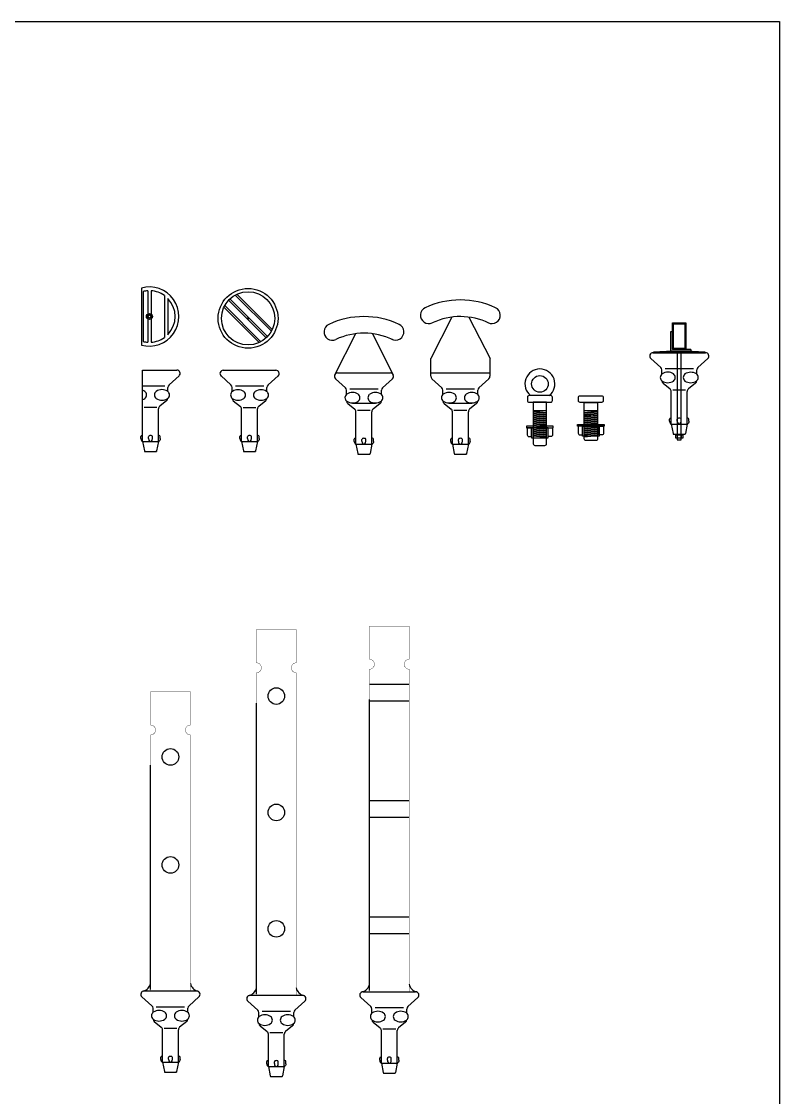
# Model space of a CAD drawing. Header units: millimetres. Extents: x -1461755 to -1310892, y 1449272 to 1531173.
# Drawn here: x -1324168 to -1321888, y 1507799 to 1511034 of the extents above; entities that cross this region are included whole.
import ezdxf

# ---------------------------------------------------------------- set-up
doc = ezdxf.new("R2010")
doc.units = ezdxf.units.MM
doc.header["$LTSCALE"] = 10
doc.layers.get('0').update_dxf_attribs({"linetype": 'CONTINUOUS'})

# ---------------------------------------------------------------- blocks, each defined once
blk = doc.blocks.new('侧面螺丝组2')
for points in [[(-40, 0), (40, 0), (40, -5), (-40, -5)], [(-25, -5), (25, -5), (25, -35), (-25, -35)]]:
    blk.add_lwpolyline(points, close=True)
for points in [[(-25, -5), (-38, -5), (-38, -26, 0.414214), (-33, -31), (-25, -31)], [(25, -5), (38, -5), (38, -26, -0.414214), (33, -31), (25, -31)]]:
    blk.add_lwpolyline(points, format="xyb", close=True)

msp = doc.modelspace()

# ---------------------------------------------------------------- linework, layer by layer
for p, q in [((-1323807.5, 1510233, 0), (-1323807.5, 1510061.6, 0)), ((-1323802.5, 1510222.4, 0), (-1323802.5, 1510072.1, 0)), ((-1323788.5, 1510224.6, 0), (-1323788.5, 1510069.9, 0)), ((-1323778.5, 1510224.6, 0), (-1323778.5, 1510069.9, 0)), ((-1323414.2, 1510108.1, 0), (-1323520.4, 1510214.4, 0)), ((-1323738.5, 1510210.4, 0), (-1323738.5, 1510084.2, 0)), ((-1323728.5, 1510201.9, 0), (-1323728.5, 1510092.7, 0)), ((-1323432, 1510083.5, 0), (-1323545.1, 1510196.6, 0)), ((-1323428.4, 1510087, 0), (-1323541.5, 1510200.1, 0)), ((-1323416.6, 1510103.4, 0), (-1323525.1, 1510212, 0)), ((-1323453.1, 1510069.2, 0), (-1323559.3, 1510175.5, 0)), ((-1323448.4, 1510071.6, 0), (-1323556.9, 1510180.2, 0)), ((-1322873.7, 1510145.5, 0), (-1322937.1, 1510021, 0)), ((-1322822.5, 1510145.5, 0), (-1322759, 1510021, 0)), ((-1323163.8, 1510095.5, 0), (-1323226.5, 1509971, 0)), ((-1323112.6, 1510095.5, 0), (-1323050.4, 1509972.3, 0)), ((-1322215.2, 1510102.7, 0), (-1322210.2, 1510102.7, 0)), ((-1322215.2, 1510042.7, 0), (-1322215.2, 1510102.7, 0)), ((-1322210.2, 1510047.7, 0), (-1322210.2, 1510102.7, 0)), ((-1322937.1, 1509967.5, 0), (-1322937.1, 1510021, 0)), ((-1322759, 1509967.5, 0), (-1322759, 1510021, 0)), ((-1322275.4, 1510021, 0), (-1322245.5, 1509994.1, 0)), ((-1322268.7, 1510038.4, 0), (-1322110.7, 1510038.4, 0)), ((-1322267.2, 1510040.4, 0), (-1322112.2, 1510040.4, 0)), ((-1322267.2, 1510038.4, 0), (-1322267.2, 1510040.4, 0)), ((-1322155.2, 1510042.7, 0), (-1322215.2, 1510042.7, 0)), ((-1322155.2, 1510047.7, 0), (-1322210.2, 1510047.7, 0)), ((-1322155.2, 1510047.7, 0), (-1322155.2, 1510042.7, 0)), ((-1322135.7, 1510042.7, 0), (-1322135.7, 1510042.7, 0)), ((-1322104, 1510021, 0), (-1322133.9, 1509994.1, 0)), ((-1322112.2, 1510038.4, 0), (-1322112.2, 1510040.4, 0)), ((-1322232.2, 1509991.1, 0), (-1322147.2, 1509991.1, 0)), ((-1323804.1, 1509985.9), (-1323701.1, 1509985.9)), ((-1323804.1, 1509771.4), (-1323804.1, 1509985.9)), ((-1323694.4, 1509968.5), (-1323724.3, 1509941.6)), ((-1323568, 1509968.4, 0), (-1323538.1, 1509941.5, 0)), ((-1323561.3, 1509985.8, 0), (-1323403.3, 1509985.8, 0)), ((-1323396.6, 1509968.4, 0), (-1323426.5, 1509941.5, 0)), ((-1323223.8, 1509960, 0), (-1323194, 1509933.1, 0)), ((-1323217.2, 1509977.5, 0), (-1323059.2, 1509977.5, 0)), ((-1323052.5, 1509960, 0), (-1323082.3, 1509933.1, 0)), ((-1322937.1, 1509977.5, 0), (-1322759, 1509977.5, 0)), ((-1322933.7, 1509960, 0), (-1322903.9, 1509933.1, 0)), ((-1322762.4, 1509960, 0), (-1322792.2, 1509933.1, 0)), ((-1322242.2, 1509974, 0), (-1322242.2, 1509986.6, 0)), ((-1322137.2, 1509974, 0), (-1322137.2, 1509986.6, 0)), ((-1323804.1, 1509938.6), (-1323737.6, 1509938.6)), ((-1323727.6, 1509921.5), (-1323727.6, 1509934.2)), ((-1323534.8, 1509921.4, 0), (-1323534.8, 1509934, 0)), ((-1323524.8, 1509938.5, 0), (-1323439.8, 1509938.5, 0)), ((-1323429.8, 1509921.4, 0), (-1323429.8, 1509934, 0)), ((-1323190.7, 1509913, 0), (-1323190.7, 1509925.7, 0)), ((-1323180.7, 1509930.1, 0), (-1323095.7, 1509930.1, 0)), ((-1323085.7, 1509913, 0), (-1323085.7, 1509925.7, 0)), ((-1322900.6, 1509913, 0), (-1322900.6, 1509925.7, 0)), ((-1322890.6, 1509930.1, 0), (-1322805.6, 1509930.1, 0)), ((-1322795.6, 1509913, 0), (-1322795.6, 1509925.7, 0)), ((-1322238.5, 1509946.8, 0), (-1322217.4, 1509929.7, 0)), ((-1322208.9, 1509926.7, 0), (-1322170.5, 1509926.7, 0)), ((-1322140.9, 1509946.8, 0), (-1322162, 1509929.7, 0)), ((-1323731.3, 1509894.3), (-1323752.4, 1509877.2)), ((-1323531.1, 1509894.2, 0), (-1323510, 1509877.1, 0)), ((-1323433.5, 1509894.2, 0), (-1323454.6, 1509877.1, 0)), ((-1322213.7, 1509823.9, 0), (-1322213.7, 1509921.9, 0)), ((-1322165.7, 1509823.9, 0), (-1322165.7, 1509921.9, 0)), ((-1323799.3, 1509874.2), (-1323760.9, 1509874.2)), ((-1323756.1, 1509771.4), (-1323756.1, 1509869.5)), ((-1323506.3, 1509771.3, 0), (-1323506.3, 1509869.3, 0)), ((-1323501.5, 1509874.1, 0), (-1323463.1, 1509874.1, 0)), ((-1323458.3, 1509771.3, 0), (-1323458.3, 1509869.3, 0)), ((-1323186.9, 1509885.8, 0), (-1323165.9, 1509868.8, 0)), ((-1323172.7, 1509887.1, 0), (-1323103.4, 1509887.1, 0)), ((-1323162.2, 1509763, 0), (-1323162.2, 1509861, 0)), ((-1323157.4, 1509865.8, 0), (-1323119, 1509865.8, 0)), ((-1323114.2, 1509763, 0), (-1323114.2, 1509861, 0)), ((-1323089.4, 1509885.8, 0), (-1323110.4, 1509868.8, 0)), ((-1322896.8, 1509885.8, 0), (-1322875.8, 1509868.8, 0)), ((-1322882.6, 1509887.1, 0), (-1322813.3, 1509887.1, 0)), ((-1322872.1, 1509763, 0), (-1322872.1, 1509861, 0)), ((-1322867.3, 1509865.8, 0), (-1322828.9, 1509865.8, 0)), ((-1322824.1, 1509763, 0), (-1322824.1, 1509861, 0)), ((-1322799.3, 1509885.8, 0), (-1322820.3, 1509868.8, 0)), ((-1322628.9, 1509889.5, 0), (-1322628.9, 1509864.5, 0)), ((-1322628.9, 1509864.5, 0), (-1322588.9, 1509864.5, 0)), ((-1322628.9, 1509862.5, 0), (-1322588.9, 1509858.5, 0)), ((-1322628.9, 1509860.5, 0), (-1322588.9, 1509856.5, 0)), ((-1322435.6, 1509864.1, 0), (-1322475.6, 1509864.1, 0)), ((-1322435.6, 1509862.1, 0), (-1322475.6, 1509858.1, 0)), ((-1322435.6, 1509860.1, 0), (-1322475.6, 1509856.1, 0)), ((-1322435.6, 1509889.1, 0), (-1322435.6, 1509864.1, 0)), ((-1322628.9, 1509856.5, 0), (-1322588.9, 1509852.5, 0)), ((-1322628.9, 1509854.5, 0), (-1322588.9, 1509850.5, 0)), ((-1322628.9, 1509850.5, 0), (-1322588.9, 1509846.5, 0)), ((-1322628.9, 1509848.5, 0), (-1322588.9, 1509844.5, 0)), ((-1322628.9, 1509844.5, 0), (-1322588.9, 1509840.5, 0)), ((-1322628.9, 1509842.5, 0), (-1322588.9, 1509838.5, 0)), ((-1322628.9, 1509838.5, 0), (-1322588.9, 1509834.5, 0)), ((-1322628.9, 1509836.5, 0), (-1322588.9, 1509832.5, 0)), ((-1322628.9, 1509832.5, 0), (-1322588.9, 1509828.5, 0)), ((-1322628.9, 1509830.5, 0), (-1322588.9, 1509826.5, 0)), ((-1322628.9, 1509826.5, 0), (-1322588.9, 1509822.5, 0)), ((-1322435.6, 1509856.1, 0), (-1322475.6, 1509852.1, 0)), ((-1322435.6, 1509854.1, 0), (-1322475.6, 1509850.1, 0)), ((-1322435.6, 1509850.1, 0), (-1322475.6, 1509846.1, 0)), ((-1322435.6, 1509848.1, 0), (-1322475.6, 1509844.1, 0)), ((-1322435.6, 1509844.1, 0), (-1322475.6, 1509840.1, 0)), ((-1322435.6, 1509842.1, 0), (-1322475.6, 1509838.1, 0)), ((-1322435.6, 1509838.1, 0), (-1322475.6, 1509834.1, 0)), ((-1322435.6, 1509836.1, 0), (-1322475.6, 1509832.1, 0)), ((-1322435.6, 1509832.1, 0), (-1322475.6, 1509828.1, 0)), ((-1322435.6, 1509830.1, 0), (-1322475.6, 1509826.1, 0)), ((-1322435.6, 1509826.1, 0), (-1322475.6, 1509822.1, 0)), ((-1322218.7, 1509832.8, 0), (-1322218.7, 1509838.9, 0)), ((-1322215.7, 1509841.9, 0), (-1322213.7, 1509841.9, 0)), ((-1322195.7, 1509832.9, 0), (-1322195.7, 1509838.2, 0)), ((-1322183.7, 1509832.9, 0), (-1322183.7, 1509838.2, 0)), ((-1322163.7, 1509841.9, 0), (-1322165.7, 1509841.9, 0)), ((-1322160.7, 1509832.8, 0), (-1322160.7, 1509838.9, 0)), ((-1322628.9, 1509824.5, 0), (-1322588.9, 1509820.5, 0)), ((-1322628.9, 1509820.5, 0), (-1322588.9, 1509816.5, 0)), ((-1322628.9, 1509818.5, 0), (-1322588.9, 1509814.5, 0)), ((-1322628.9, 1509814.5, 0), (-1322588.9, 1509810.5, 0)), ((-1322628.9, 1509812.5, 0), (-1322588.9, 1509808.5, 0)), ((-1322628.9, 1509808.5, 0), (-1322588.9, 1509804.5, 0)), ((-1322628.9, 1509806.5, 0), (-1322588.9, 1509802.5, 0)), ((-1322628.9, 1509802.5, 0), (-1322588.9, 1509798.5, 0)), ((-1322628.9, 1509800.5, 0), (-1322588.9, 1509796.5, 0)), ((-1322628.9, 1509796.5, 0), (-1322588.9, 1509792.5, 0)), ((-1322628.9, 1509794.5, 0), (-1322588.9, 1509790.5, 0)), ((-1322435.6, 1509824.1, 0), (-1322475.6, 1509820.1, 0)), ((-1322435.6, 1509820.1, 0), (-1322475.6, 1509816.1, 0)), ((-1322435.6, 1509818.1, 0), (-1322475.6, 1509814.1, 0)), ((-1322435.6, 1509814.1, 0), (-1322475.6, 1509810.1, 0)), ((-1322435.6, 1509812.1, 0), (-1322475.6, 1509808.1, 0)), ((-1322435.6, 1509808.1, 0), (-1322475.6, 1509804.1, 0)), ((-1322435.6, 1509806.1, 0), (-1322475.6, 1509802.1, 0)), ((-1322435.6, 1509802.1, 0), (-1322475.6, 1509798.1, 0)), ((-1322435.6, 1509800.1, 0), (-1322475.6, 1509796.1, 0)), ((-1322435.6, 1509796.1, 0), (-1322475.6, 1509792.1, 0)), ((-1322435.6, 1509794.1, 0), (-1322475.6, 1509790.1, 0)), ((-1322213.7, 1509823.9, 0), (-1322208.1, 1509795.9, 0)), ((-1322213.7, 1509823.9, 0), (-1322165.7, 1509823.9, 0)), ((-1322205.7, 1509793.9, 0), (-1322173.8, 1509793.9, 0)), ((-1322165.7, 1509823.9, 0), (-1322171.3, 1509795.9, 0)), ((-1323809.1, 1509780.3), (-1323809.1, 1509786.4)), ((-1323806.1, 1509789.4), (-1323804.1, 1509789.4)), ((-1323804.1, 1509771.4), (-1323798.5, 1509743.5)), ((-1323804.1, 1509771.4), (-1323756.1, 1509771.4)), ((-1323786.1, 1509780.4), (-1323786.1, 1509785.8)), ((-1323774.1, 1509780.4), (-1323774.1, 1509785.8)), ((-1323756.1, 1509771.4), (-1323761.7, 1509743.5)), ((-1323754.1, 1509789.4), (-1323756.1, 1509789.4)), ((-1323751.1, 1509780.3), (-1323751.1, 1509786.4)), ((-1323511.3, 1509780.2, 0), (-1323511.3, 1509786.3, 0)), ((-1323508.3, 1509789.3, 0), (-1323506.3, 1509789.3, 0)), ((-1323506.3, 1509771.3, 0), (-1323500.7, 1509743.3, 0)), ((-1323506.3, 1509771.3, 0), (-1323458.3, 1509771.3, 0)), ((-1323488.3, 1509780.3, 0), (-1323488.3, 1509785.6, 0)), ((-1323476.3, 1509780.3, 0), (-1323476.3, 1509785.6, 0)), ((-1323458.3, 1509771.3, 0), (-1323463.9, 1509743.3, 0)), ((-1323456.3, 1509789.3, 0), (-1323458.3, 1509789.3, 0)), ((-1323453.3, 1509780.2, 0), (-1323453.3, 1509786.3, 0)), ((-1323167.2, 1509771.8, 0), (-1323167.2, 1509778, 0)), ((-1323164.2, 1509781, 0), (-1323162.2, 1509781, 0)), ((-1323162.2, 1509763, 0), (-1323156.6, 1509735, 0)), ((-1323162.2, 1509763, 0), (-1323114.2, 1509763, 0)), ((-1323144.2, 1509772, 0), (-1323144.2, 1509777.3, 0)), ((-1323132.2, 1509772, 0), (-1323132.2, 1509777.3, 0)), ((-1323114.2, 1509763, 0), (-1323119.8, 1509735, 0)), ((-1323112.2, 1509781, 0), (-1323114.2, 1509781, 0)), ((-1323109.2, 1509771.8, 0), (-1323109.2, 1509778, 0)), ((-1322877.1, 1509771.8, 0), (-1322877.1, 1509778, 0)), ((-1322874.1, 1509781, 0), (-1322872.1, 1509781, 0)), ((-1322872.1, 1509763, 0), (-1322866.5, 1509735, 0)), ((-1322872.1, 1509763, 0), (-1322824.1, 1509763, 0)), ((-1322854.1, 1509772, 0), (-1322854.1, 1509777.3, 0)), ((-1322842.1, 1509772, 0), (-1322842.1, 1509777.3, 0)), ((-1322824.1, 1509763, 0), (-1322829.7, 1509735, 0)), ((-1322822.1, 1509781, 0), (-1322824.1, 1509781, 0)), ((-1322819.1, 1509771.8, 0), (-1322819.1, 1509778, 0)), ((-1322628.9, 1509790.5, 0), (-1322588.9, 1509786.5, 0)), ((-1322628.9, 1509788.5, 0), (-1322588.9, 1509784.5, 0)), ((-1322435.6, 1509790.1, 0), (-1322475.6, 1509786.1, 0)), ((-1322435.6, 1509788.1, 0), (-1322475.6, 1509784.1, 0)), ((-1323796.1, 1509741.4), (-1323764.2, 1509741.4)), ((-1323498.3, 1509741.3, 0), (-1323466.4, 1509741.3, 0)), ((-1323156.6, 1509735, 0), (-1323156.2, 1509733, 0)), ((-1323156.2, 1509733, 0), (-1323154.1, 1509733, 0)), ((-1323154.1, 1509733, 0), (-1323122.2, 1509733, 0)), ((-1323122.2, 1509733, 0), (-1323120.2, 1509733, 0)), ((-1323119.8, 1509735, 0), (-1323120.2, 1509733, 0)), ((-1322866.5, 1509735, 0), (-1322866.1, 1509733, 0)), ((-1322866.1, 1509733, 0), (-1322864, 1509733, 0)), ((-1322864, 1509733, 0), (-1322832.1, 1509733, 0)), ((-1322832.1, 1509733, 0), (-1322830.1, 1509733, 0)), ((-1322829.7, 1509735, 0), (-1322830.1, 1509733, 0)), ((-1323121.8, 1509041.4, 0), (-1323001.8, 1509041.4, 0)), ((-1323461.7, 1508109.8, 0), (-1323461.7, 1508984.8, 0)), ((-1323121.8, 1508120.4, 0), (-1323121.8, 1508995.4, 0)), ((-1323121.8, 1508991.4, 0), (-1323001.8, 1508991.4, 0)), ((-1323780.2, 1508122.8), (-1323780.2, 1508797.8)), ((-1323121.8, 1508691.4, 0), (-1323001.8, 1508691.4, 0)), ((-1323121.8, 1508641.4, 0), (-1323001.8, 1508641.4, 0)), ((-1323121.8, 1508341.4, 0), (-1323001.8, 1508341.4, 0)), ((-1323121.8, 1508291.4, 0), (-1323001.8, 1508291.4, 0)), ((-1323799.2, 1508118.8), (-1323641.2, 1508118.8)), ((-1323140.8, 1508116.4, 0), (-1322982.8, 1508116.4, 0)), ((-1323805.9, 1508101.4), (-1323776, 1508074.5)), ((-1323634.5, 1508101.4), (-1323664.4, 1508074.5)), ((-1323487.4, 1508088.3, 0), (-1323457.5, 1508061.4, 0)), ((-1323480.7, 1508105.8, 0), (-1323322.7, 1508105.8, 0)), ((-1323316, 1508088.3, 0), (-1323345.9, 1508061.4, 0)), ((-1323147.5, 1508098.9, 0), (-1323117.7, 1508072, 0)), ((-1322976.2, 1508098.9, 0), (-1323006, 1508072, 0)), ((-1323772.7, 1508054.4), (-1323772.7, 1508067.1)), ((-1323762.7, 1508071.5), (-1323677.7, 1508071.5)), ((-1323667.7, 1508054.4), (-1323667.7, 1508067.1)), ((-1323454.2, 1508041.3, 0), (-1323454.2, 1508054, 0)), ((-1323444.2, 1508058.4, 0), (-1323359.2, 1508058.4, 0)), ((-1323349.2, 1508041.3, 0), (-1323349.2, 1508054, 0)), ((-1323114.3, 1508051.9, 0), (-1323114.3, 1508064.6, 0)), ((-1323104.4, 1508069, 0), (-1323019.4, 1508069, 0)), ((-1323009.3, 1508051.9, 0), (-1323009.3, 1508064.6, 0)), ((-1323769, 1508027.2), (-1323747.9, 1508010.1)), ((-1323671.4, 1508027.2), (-1323692.5, 1508010.1)), ((-1323450.5, 1508014.1, 0), (-1323429.4, 1507997, 0)), ((-1323352.9, 1508014.1, 0), (-1323374, 1507997, 0)), ((-1323110.6, 1508024.7, 0), (-1323089.6, 1508007.7, 0)), ((-1323013.1, 1508024.7, 0), (-1323034.1, 1508007.7, 0)), ((-1323744.2, 1507904.3), (-1323744.2, 1508002.3)), ((-1323739.4, 1508007.1), (-1323701, 1508007.1)), ((-1323696.2, 1507904.3), (-1323696.2, 1508002.3)), ((-1323425.7, 1507891.3, 0), (-1323425.7, 1507989.3, 0)), ((-1323420.9, 1507994, 0), (-1323382.5, 1507994, 0)), ((-1323377.7, 1507891.3, 0), (-1323377.7, 1507989.3, 0)), ((-1323085.8, 1507901.9, 0), (-1323085.8, 1507999.9, 0)), ((-1323081, 1508004.7, 0), (-1323042.6, 1508004.7, 0)), ((-1323037.8, 1507901.9, 0), (-1323037.8, 1507999.9, 0)), ((-1323749.2, 1507913.2), (-1323749.2, 1507919.3)), ((-1323746.2, 1507922.3), (-1323744.2, 1507922.3)), ((-1323726.2, 1507913.3), (-1323726.2, 1507918.6)), ((-1323714.2, 1507913.3), (-1323714.2, 1507918.6)), ((-1323694.2, 1507922.3), (-1323696.2, 1507922.3)), ((-1323691.2, 1507913.2), (-1323691.2, 1507919.3)), ((-1323090.8, 1507910.7, 0), (-1323090.8, 1507916.9, 0)), ((-1323087.8, 1507919.9, 0), (-1323085.8, 1507919.9, 0)), ((-1323035.8, 1507919.9, 0), (-1323037.8, 1507919.9, 0)), ((-1323032.8, 1507910.7, 0), (-1323032.8, 1507916.9, 0)), ((-1323744.2, 1507904.3), (-1323738.6, 1507876.3)), ((-1323744.2, 1507904.3), (-1323696.2, 1507904.3)), ((-1323696.2, 1507904.3), (-1323701.8, 1507876.3)), ((-1323430.7, 1507900.1, 0), (-1323430.7, 1507906.3, 0)), ((-1323427.7, 1507909.3, 0), (-1323425.7, 1507909.3, 0)), ((-1323425.7, 1507891.3, 0), (-1323377.7, 1507891.3, 0)), ((-1323425.7, 1507891.3, 0), (-1323420.1, 1507863.3, 0)), ((-1323407.7, 1507900.3, 0), (-1323407.7, 1507905.6, 0)), ((-1323395.7, 1507900.3, 0), (-1323395.7, 1507905.6, 0)), ((-1323377.7, 1507891.3, 0), (-1323383.3, 1507863.3, 0)), ((-1323375.7, 1507909.3, 0), (-1323377.7, 1507909.3, 0)), ((-1323372.7, 1507900.1, 0), (-1323372.7, 1507906.3, 0)), ((-1323085.8, 1507901.9, 0), (-1323037.8, 1507901.9, 0)), ((-1323085.8, 1507901.9, 0), (-1323080.2, 1507873.9, 0)), ((-1323067.8, 1507910.9, 0), (-1323067.8, 1507916.2, 0)), ((-1323055.8, 1507910.9, 0), (-1323055.8, 1507916.2, 0)), ((-1323037.8, 1507901.9, 0), (-1323043.4, 1507873.9, 0)), ((-1323736.1, 1507874.3), (-1323704.2, 1507874.3)), ((-1323417.7, 1507861.3, 0), (-1323385.8, 1507861.3, 0)), ((-1323077.8, 1507871.9, 0), (-1323045.9, 1507871.9, 0))]:
    msp.add_line(p, q)
at = {"ltscale": 0.1}
for p, q in [((-1322208.1, 1509795.9, 0), (-1322207.7, 1509793.9, 0)), ((-1322207.7, 1509793.9, 0), (-1322205.7, 1509793.9, 0)), ((-1322173.8, 1509793.9, 0), (-1322171.7, 1509793.9, 0)), ((-1322171.3, 1509795.9, 0), (-1322171.7, 1509793.9, 0)), ((-1323798.5, 1509743.5), (-1323798.1, 1509741.4)), ((-1323798.1, 1509741.4), (-1323796.1, 1509741.4)), ((-1323764.2, 1509741.4), (-1323762.1, 1509741.4)), ((-1323761.7, 1509743.5), (-1323762.1, 1509741.4)), ((-1323500.7, 1509743.3, 0), (-1323500.3, 1509741.3, 0)), ((-1323500.3, 1509741.3, 0), (-1323498.3, 1509741.3, 0)), ((-1323466.4, 1509741.3, 0), (-1323464.3, 1509741.3, 0)), ((-1323463.9, 1509743.3, 0), (-1323464.3, 1509741.3, 0)), ((-1323738.6, 1507876.3), (-1323738.2, 1507874.3)), ((-1323738.2, 1507874.3), (-1323736.1, 1507874.3)), ((-1323704.2, 1507874.3), (-1323702.2, 1507874.3)), ((-1323701.8, 1507876.3), (-1323702.2, 1507874.3)), ((-1323420.1, 1507863.3, 0), (-1323419.7, 1507861.3, 0)), ((-1323419.7, 1507861.3, 0), (-1323417.7, 1507861.3, 0)), ((-1323385.8, 1507861.3, 0), (-1323383.7, 1507861.3, 0)), ((-1323383.3, 1507863.3, 0), (-1323383.7, 1507861.3, 0)), ((-1323080.2, 1507873.9, 0), (-1323079.8, 1507871.9, 0)), ((-1323079.8, 1507871.9, 0), (-1323077.8, 1507871.9, 0)), ((-1323045.9, 1507871.9, 0), (-1323043.8, 1507871.9, 0)), ((-1323043.4, 1507873.9, 0), (-1323043.8, 1507871.9, 0))]:
    msp.add_line(p, q, dxfattribs=at)
msp.add_lwpolyline([(-1326448.2, 1511034.5), (-1321888.2, 1511034.5), (-1321888.2, 1504764.3), (-1326448.2, 1504764.3)], close=True)
at = {"elevation": 0}
for points in [[(-1323779.7, 1510140.8), (-1323776, 1510147.3), (-1323779.7, 1510153.8), (-1323787.2, 1510153.8), (-1323791, 1510147.3), (-1323787.2, 1510140.8)], [(-1322209.7, 1510128.2), (-1322169.7, 1510128.2), (-1322169.7, 1510048.2), (-1322209.7, 1510048.2)], [(-1322206.7, 1510125.2), (-1322172.7, 1510125.2), (-1322172.7, 1510051.2), (-1322206.7, 1510051.2)], [(-1322568.9, 1509817.5), (-1322648.9, 1509817.5), (-1322648.9, 1509812.5), (-1322568.9, 1509812.5)], [(-1322583.9, 1509812.5), (-1322633.9, 1509812.5), (-1322633.9, 1509782.5), (-1322583.9, 1509782.5)], [(-1322198.7, 1509793.9), (-1322180.7, 1509793.9), (-1322180.7, 1509791.9), (-1322198.7, 1509791.9)], [(-1322200.2, 1509791.9), (-1322179.2, 1509791.9), (-1322179.2, 1509781.9), (-1322200.2, 1509781.9)], [(-1322195.2, 1509791.9), (-1322184.2, 1509791.9), (-1322184.2, 1509781.9), (-1322195.2, 1509781.9)]]:
    msp.add_lwpolyline(points, close=True, dxfattribs=at)
msp.add_lwpolyline([(-1322195.7, 1510042.7), (-1322195.7, 1509776.9), (-1322183.7, 1509776.9), (-1322183.7, 1510042.7)], dxfattribs=at)
for points in [[(-1322576.4, 1509909.5), (-1322641.4, 1509909.5, 0.414214), (-1322646.4, 1509904.5), (-1322646.4, 1509894.5, 0.414214), (-1322641.4, 1509889.5), (-1322576.4, 1509889.5, 0.414214), (-1322571.4, 1509894.5), (-1322571.4, 1509904.5, 0.414214)], [(-1322488.1, 1509909.1), (-1322423.1, 1509909.1, -0.414214), (-1322418.1, 1509904.1), (-1322418.1, 1509894.1, -0.414214), (-1322423.1, 1509889.1), (-1322488.1, 1509889.1, -0.414214), (-1322493.1, 1509894.1), (-1322493.1, 1509904.1, -0.414214)], [(-1322588.9, 1509889.5), (-1322628.9, 1509889.5), (-1322628.9, 1509764.5, 0.414214), (-1322623.9, 1509759.5), (-1322593.9, 1509759.5, 0.414214), (-1322588.9, 1509764.5)], [(-1322475.6, 1509889.1), (-1322435.6, 1509889.1), (-1322435.6, 1509779.1, -0.414214), (-1322440.6, 1509774.1), (-1322470.6, 1509774.1, -0.414214), (-1322475.6, 1509779.1)], [(-1322633.9, 1509812.5), (-1322646.9, 1509812.5), (-1322646.9, 1509791.5, 0.414214), (-1322641.9, 1509786.5), (-1322633.9, 1509786.5)], [(-1322583.9, 1509812.5), (-1322570.9, 1509812.5), (-1322570.9, 1509791.5, -0.414214), (-1322575.9, 1509786.5), (-1322583.9, 1509786.5)]]:
    msp.add_lwpolyline(points, format="xyb", close=True, dxfattribs=at)
at = {"const_width": 1, "elevation": 0}
for points in [[(-1323121.8, 1509216.4), (-1323001.8, 1509216.4), (-1323001.8, 1509116.4, 1), (-1323001.8, 1509116.4, 1), (-1323001.8, 1509086.4), (-1323001.8, 1508116.4), (-1323121.8, 1508116.4), (-1323121.8, 1509086.4, 1), (-1323121.8, 1509116.4), (-1323121.8, 1509216.4)], [(-1323461.7, 1509205.8), (-1323341.7, 1509205.8), (-1323341.7, 1509105.8, 1), (-1323341.7, 1509105.8, 1), (-1323341.7, 1509075.8), (-1323341.7, 1508105.8), (-1323461.7, 1508105.8), (-1323461.7, 1509075.8, 1), (-1323461.7, 1509105.8), (-1323461.7, 1509205.8)]]:
    msp.add_lwpolyline(points, format="xyb", dxfattribs=at)
at = {"const_width": 1}
msp.add_lwpolyline([(-1323780.2, 1509018.8), (-1323660.2, 1509018.8), (-1323660.2, 1508918.8, 1), (-1323660.2, 1508918.8, 1), (-1323660.2, 1508888.8), (-1323660.2, 1508118.8), (-1323780.2, 1508118.8), (-1323780.2, 1508888.8, 1), (-1323780.2, 1508918.8), (-1323780.2, 1509018.8)], format="xyb", dxfattribs=at)
for centre, radius in [((-1323486.7, 1510141.8, 0), 90), ((-1323486.7, 1510141.8, 0), 80), ((-1323783.5, 1510147.3, 0), 9), ((-1323783.5, 1510147.3, 0), 4), ((-1323486.7, 1510141.8, 0), 2), ((-1322608.9, 1509944.5, 0), 25), ((-1323401.7, 1509005.8, 0), 25), ((-1323720.2, 1508822.8), 25), ((-1323401.7, 1508655.8, 0), 25), ((-1323720.2, 1508497.8), 25), ((-1323401.7, 1508305.8, 0), 25)]:
    msp.add_circle(centre, radius)
for centre, radius, start, end in [((-1323783.5, 1510147.3, 0), 89, 254.3558, 105.6442), ((-1323783.5, 1510147.3, 0), 77.5, 93.6991, 104.1919), ((-1323783.5, 1510147.3, 0), 77.5, 54.5041, 86.3009), ((-1323783.5, 1510147.3, 0), 77.5, 315.2087, 44.7913), ((-1322848.1, 1509947.5, 0), 249.7, 64.9863, 115.0172), ((-1322943.1, 1510151.1, 0), 25, 115, 295), ((-1322753, 1510151.1, 0), 25, 241.1905, 65.0346), ((-1323233.2, 1510101.1, 0), 25, 115, 295), ((-1323138.2, 1509897.5, 0), 249.7, 64.9863, 115.0172), ((-1323043.1, 1510101.1, 0), 25, 241.1905, 65.0346), ((-1322848, 1509947.1, 0), 200, 64.5544, 115), ((-1323138.1, 1509897.1, 0), 200, 64.5544, 115), ((-1323783.5, 1510147.3, 0), 77.5, 255.8081, 266.3009), ((-1323783.5, 1510147.3, 0), 77.5, 273.6991, 305.4959), ((-1322268.7, 1510028.4, 0), 10, 90, 228.0009), ((-1322189.7, 1508539.9, 0), 1502.6, 87.0435, 92.9565), ((-1322110.7, 1510028.4, 0), 10, 311.9991, 90), ((-1322608.9, 1509944.5, 0), 45, 308.9424, 231.0576), ((-1322252.2, 1509986.6, 0), 10, 0, 48.0009), ((-1322127.2, 1509986.6, 0), 10, 131.9991, 180), ((-1323701.1, 1509975.9), 10, 311.9991, 90), ((-1323561.3, 1509975.8, 0), 10, 90, 228.0009), ((-1323403.3, 1509975.8, 0), 10, 311.9991, 90), ((-1323217.2, 1509967.5, 0), 10, 90, 228.0009), ((-1323059.2, 1509967.5, 0), 10, 311.9991, 90), ((-1322927.1, 1509967.5, 0), 10, 180, 228.0009), ((-1322769.7, 1509967.8, 0), 10.7, 313.295, 358.1004), ((-1322233.2, 1509963.9, 0), 13.5, 126.5657, 231), ((-1322224.2, 1509948.4, 0), 31.4, 56.4166, 122.8531), ((-1322215.2, 1509963.9, 0), 13.5, 308.3696, 51.9011), ((-1322164.2, 1509963.9, 0), 13.5, 128.0989, 231.6304), ((-1322155.2, 1509948.4, 0), 31.3, 57.1287, 123.6019), ((-1322146.2, 1509963.9, 0), 13.5, 309, 53.4343), ((-1323814.7, 1509895.9), 31.4, 56.4166, 70.4003), ((-1323745.6, 1509896), 31.3, 57.1287, 123.6019), ((-1323717.6, 1509934.2), 10, 131.9991, 180), ((-1323544.8, 1509934, 0), 10, 0, 48.0009), ((-1323516.9, 1509895.8, 0), 31.4, 56.4166, 122.8531), ((-1323447.8, 1509895.8, 0), 31.3, 57.1287, 123.6019), ((-1323419.8, 1509934, 0), 10, 131.9991, 180), ((-1323200.7, 1509925.7, 0), 10, 0, 48.0009), ((-1323075.7, 1509925.7, 0), 10, 131.9991, 180), ((-1322910.6, 1509925.7, 0), 10, 0, 48.0009), ((-1322785.6, 1509925.7, 0), 10, 131.9991, 180), ((-1322232.2, 1509954.6, 0), 10, 184.1479, 231), ((-1322224.2, 1509979.5, 0), 31.4, 236.1381, 303.5569), ((-1322223.7, 1509921.9, 0), 10, 0, 51), ((-1322155.2, 1509979.5, 0), 31.4, 236.4385, 303.8665), ((-1322155.7, 1509921.9, 0), 10, 129, 180), ((-1322147.2, 1509954.6, 0), 10, 309, 355.8521), ((-1323814.6, 1509927), 31.4, 289.4998, 303.5569), ((-1323805.6, 1509911.4), 13.5, 308.3696, 51.9011), ((-1323754.6, 1509911.4), 13.5, 128.0989, 231.6304), ((-1323745.7, 1509927), 31.4, 236.4385, 303.8665), ((-1323737.6, 1509902.1), 10, 309, 355.8521), ((-1323736.6, 1509911.4), 13.5, 309, 53.4343), ((-1323525.8, 1509911.3, 0), 13.5, 126.5657, 231), ((-1323524.8, 1509901.9, 0), 10, 184.1479, 231), ((-1323516.8, 1509926.9, 0), 31.4, 236.1381, 303.5569), ((-1323507.8, 1509911.3, 0), 13.5, 308.3696, 51.9011), ((-1323456.8, 1509911.3, 0), 13.5, 128.0989, 231.6304), ((-1323447.8, 1509926.9, 0), 31.4, 236.4385, 303.8665), ((-1323439.8, 1509901.9, 0), 10, 309, 355.8521), ((-1323438.8, 1509911.3, 0), 13.5, 309, 53.4343), ((-1323181.7, 1509903, 0), 13.5, 126.5657, 231), ((-1323180.7, 1509893.6, 0), 10, 184.1479, 231), ((-1323172.6, 1509918.6, 0), 31.4, 236.1381, 303.5569), ((-1323172.7, 1509887.5, 0), 31.4, 56.4166, 122.8531), ((-1323163.7, 1509903, 0), 13.5, 308.3696, 51.9011), ((-1323112.7, 1509903, 0), 13.5, 128.0989, 231.6304), ((-1323103.6, 1509887.5, 0), 31.3, 57.1287, 123.6019), ((-1323103.7, 1509918.6, 0), 31.4, 236.4385, 303.8665), ((-1323095.7, 1509893.6, 0), 10, 309, 355.8521), ((-1323094.7, 1509903, 0), 13.5, 309, 53.4343), ((-1322891.6, 1509903, 0), 13.5, 126.5657, 231), ((-1322890.6, 1509893.6, 0), 10, 184.1479, 231), ((-1322882.5, 1509918.6, 0), 31.4, 236.1381, 303.5569), ((-1322882.6, 1509887.5, 0), 31.4, 56.4166, 122.8531), ((-1322873.6, 1509903, 0), 13.5, 308.3696, 51.9011), ((-1322822.6, 1509903, 0), 13.5, 128.0989, 231.6304), ((-1322813.5, 1509887.5, 0), 31.3, 57.1287, 123.6019), ((-1322813.6, 1509918.6, 0), 31.4, 236.4385, 303.8665), ((-1322805.6, 1509893.6, 0), 10, 309, 355.8521), ((-1322804.6, 1509903, 0), 13.5, 309, 53.4343), ((-1323746.1, 1509869.5), 10, 129, 180), ((-1323516.3, 1509869.3, 0), 10, 0, 51), ((-1323448.3, 1509869.3, 0), 10, 129, 180), ((-1323172.2, 1509861, 0), 10, 0, 51), ((-1323104.2, 1509861, 0), 10, 129, 180), ((-1322882.1, 1509861, 0), 10, 0, 51), ((-1322814.1, 1509861, 0), 10, 129, 180), ((-1322215.7, 1509838.9, 0), 3, 90, 180), ((-1322192.7, 1509838.2, 0), 3, 115.3769, 180), ((-1322189.7, 1509831.9, 0), 10, 64.6231, 115.3769), ((-1322186.7, 1509838.2, 0), 3, 0, 64.6231), ((-1322163.7, 1509838.9, 0), 3, 0, 90), ((-1322205.7, 1509796.4, 0), 2.5, 191.3099, 270), ((-1322173.8, 1509796.4, 0), 2.5, 270, 348.6901), ((-1323806.1, 1509786.4), 3, 90, 180), ((-1323783.1, 1509785.8), 3, 115.3769, 180), ((-1323780.1, 1509779.4), 10, 64.6231, 115.3769), ((-1323777.1, 1509785.8), 3, 0, 64.6231), ((-1323754.1, 1509786.4), 3, 0, 90), ((-1323508.3, 1509786.3, 0), 3, 90, 180), ((-1323485.3, 1509785.6, 0), 3, 115.3769, 180), ((-1323482.3, 1509779.3, 0), 10, 64.6231, 115.3769), ((-1323479.3, 1509785.6, 0), 3, 0, 64.6231), ((-1323456.3, 1509786.3, 0), 3, 0, 90), ((-1323164.2, 1509778, 0), 3, 90, 180), ((-1323141.2, 1509777.3, 0), 3, 115.3769, 180), ((-1323138.2, 1509771, 0), 10, 64.6231, 115.3769), ((-1323135.2, 1509777.3, 0), 3, 0, 64.6231), ((-1323112.2, 1509778, 0), 3, 0, 90), ((-1322874.1, 1509778, 0), 3, 90, 180), ((-1322851.1, 1509777.3, 0), 3, 115.3769, 180), ((-1322848.1, 1509771, 0), 10, 64.6231, 115.3769), ((-1322845.1, 1509777.3, 0), 3, 0, 64.6231), ((-1322822.1, 1509778, 0), 3, 0, 90), ((-1323796.1, 1509743.9), 2.5, 191.3099, 270), ((-1323764.2, 1509743.9), 2.5, 270, 348.6901), ((-1323498.3, 1509743.8, 0), 2.5, 191.3099, 270), ((-1323466.4, 1509743.8, 0), 2.5, 270, 348.6901), ((-1323154.1, 1509735.5, 0), 2.5, 191.3099, 270), ((-1323122.2, 1509735.5, 0), 2.5, 270, 348.6901), ((-1322864, 1509735.5, 0), 2.5, 191.3099, 270), ((-1322832.1, 1509735.5, 0), 2.5, 270, 348.6901), ((-1323799.2, 1508108.8), 10, 90, 228.0009), ((-1323809, 1508146.9), 29.3, 283.8703, 349.7537), ((-1323631.3, 1508146.9), 29.3, 190.2463, 256.1297), ((-1323641.2, 1508108.8), 10, 311.9991, 90), ((-1323490.6, 1508133.8, 0), 29.3, 283.8703, 349.7537), ((-1323312.9, 1508133.8, 0), 29.3, 190.2463, 256.1297), ((-1323140.8, 1508106.4, 0), 10, 90, 228.0009), ((-1323150.7, 1508144.4, 0), 29.3, 283.8703, 349.7537), ((-1322973, 1508144.4, 0), 29.3, 190.2463, 256.1297), ((-1322982.8, 1508106.4, 0), 10, 311.9991, 90), ((-1323480.7, 1508095.8, 0), 10, 90, 228.0009), ((-1323322.7, 1508095.8, 0), 10, 311.9991, 90), ((-1323763.7, 1508044.3), 13.5, 126.5657, 231), ((-1323782.7, 1508067.1), 10, 0, 48.0009), ((-1323754.7, 1508028.8), 31.4, 56.4166, 122.8531), ((-1323745.7, 1508044.3), 13.5, 308.3696, 51.9011), ((-1323694.7, 1508044.3), 13.5, 128.0989, 231.6304), ((-1323685.7, 1508028.8), 31.3, 57.1287, 123.6019), ((-1323676.7, 1508044.3), 13.5, 309, 53.4343), ((-1323657.7, 1508067.1), 10, 131.9991, 180), ((-1323464.2, 1508054, 0), 10, 0, 48.0009), ((-1323436.3, 1508015.7, 0), 31.4, 56.4166, 122.8531), ((-1323367.2, 1508015.8, 0), 31.3, 57.1287, 123.6019), ((-1323339.2, 1508054, 0), 10, 131.9991, 180), ((-1323105.3, 1508041.9, 0), 13.5, 126.5657, 231), ((-1323124.3, 1508064.6, 0), 10, 0, 48.0009), ((-1323096.4, 1508026.4, 0), 31.4, 56.4166, 122.8531), ((-1323087.3, 1508041.9, 0), 13.5, 308.3696, 51.9011), ((-1323036.3, 1508041.9, 0), 13.5, 128.0989, 231.6304), ((-1323027.3, 1508026.4, 0), 31.3, 57.1287, 123.6019), ((-1323018.3, 1508041.9, 0), 13.5, 309, 53.4343), ((-1322999.3, 1508064.6, 0), 10, 131.9991, 180), ((-1323762.7, 1508035), 10, 184.1479, 231), ((-1323754.7, 1508059.9), 31.4, 236.1381, 303.5569), ((-1323685.7, 1508059.9), 31.4, 236.4385, 303.8665), ((-1323677.7, 1508035), 10, 309, 355.8521), ((-1323445.2, 1508031.3, 0), 13.5, 126.5657, 231), ((-1323444.2, 1508021.9, 0), 10, 184.1479, 231), ((-1323436.2, 1508046.9, 0), 31.4, 236.1381, 303.5569), ((-1323427.2, 1508031.3, 0), 13.5, 308.3696, 51.9011), ((-1323376.2, 1508031.3, 0), 13.5, 128.0989, 231.6304), ((-1323367.2, 1508046.8, 0), 31.4, 236.4385, 303.8665), ((-1323359.2, 1508021.9, 0), 10, 309, 355.8521), ((-1323358.2, 1508031.3, 0), 13.5, 309, 53.4343), ((-1323104.3, 1508032.5, 0), 10, 184.1479, 231), ((-1323096.3, 1508057.5, 0), 31.4, 236.1381, 303.5569), ((-1323027.4, 1508057.5, 0), 31.4, 236.4385, 303.8665), ((-1323019.3, 1508032.5, 0), 10, 309, 355.8521), ((-1323754.2, 1508002.3), 10, 0, 51), ((-1323686.2, 1508002.3), 10, 129, 180), ((-1323435.7, 1507989.3, 0), 10, 0, 51), ((-1323367.7, 1507989.3, 0), 10, 129, 180), ((-1323095.8, 1507999.9, 0), 10, 0, 51), ((-1323027.8, 1507999.9, 0), 10, 129, 180), ((-1323746.2, 1507919.3), 3, 90, 180), ((-1323723.2, 1507918.6), 3, 115.3769, 180), ((-1323720.2, 1507912.3), 10, 64.6231, 115.3769), ((-1323717.2, 1507918.6), 3, 0, 64.6231), ((-1323694.2, 1507919.3), 3, 0, 90), ((-1323087.8, 1507916.9, 0), 3, 90, 180), ((-1323064.8, 1507916.2, 0), 3, 115.3769, 180), ((-1323061.8, 1507909.9, 0), 10, 64.6231, 115.3769), ((-1323058.8, 1507916.2, 0), 3, 0, 64.6231), ((-1323035.8, 1507916.9, 0), 3, 0, 90), ((-1323427.7, 1507906.3, 0), 3, 90, 180), ((-1323404.7, 1507905.6, 0), 3, 115.3769, 180), ((-1323401.7, 1507899.3, 0), 10, 64.6231, 115.3769), ((-1323398.7, 1507905.6, 0), 3, 0, 64.6231), ((-1323375.7, 1507906.3, 0), 3, 0, 90), ((-1323736.1, 1507876.8), 2.5, 191.3099, 270), ((-1323704.2, 1507876.8), 2.5, 270, 348.6901), ((-1323417.7, 1507863.8, 0), 2.5, 191.3099, 270), ((-1323385.8, 1507863.8, 0), 2.5, 270, 348.6901), ((-1323077.8, 1507874.4, 0), 2.5, 191.3099, 270), ((-1323045.9, 1507874.4, 0), 2.5, 270, 348.6901)]:
    msp.add_arc(centre, radius, start, end)
for centre, major_axis, start_param, end_param in [((-1322212.7, 1509832.8, 0), (0, -9), 4.712389, 6.115737), ((-1322189.7, 1509832.9, 0), (0, 9), 1.570796, 4.712389), ((-1323803.1, 1509780.3), (0, -9), 4.712389, 6.115737), ((-1323780.1, 1509780.4), (0, 9), 1.570796, 4.712389), ((-1323505.3, 1509780.2, 0), (0, -9), 4.712389, 6.115737), ((-1323482.3, 1509780.3, 0), (0, 9), 1.570796, 4.712389), ((-1323161.2, 1509771.8, 0), (0, -9), 4.712389, 6.115737), ((-1323138.2, 1509772, 0), (0, 9), 1.570796, 4.712389), ((-1322871.1, 1509771.8, 0), (0, -9), 4.712389, 6.115737), ((-1322848.1, 1509772, 0), (0, 9), 1.570796, 4.712389), ((-1323743.2, 1507913.2), (0, -9), 4.712389, 6.115737), ((-1323720.2, 1507913.3), (0, 9), 1.570796, 4.712389), ((-1323424.7, 1507900.1, 0), (0, -9), 4.712389, 6.115737), ((-1323401.7, 1507900.3, 0), (0, 9), 1.570796, 4.712389), ((-1323084.8, 1507910.7, 0), (0, -9), 4.712389, 6.115737), ((-1323061.8, 1507910.9, 0), (0, 9), 1.570796, 4.712389)]:
    msp.add_ellipse(centre, major_axis=major_axis, ratio=0.666667, start_param=start_param, end_param=end_param)
at = {"extrusion": (0, 0, -1)}
for centre in [(-1322166.7, 1509832.8, 0), (-1323757.1, 1509780.3), (-1323459.3, 1509780.2, 0), (-1323115.2, 1509771.8, 0), (-1322825.1, 1509771.8, 0), (-1323697.2, 1507913.2), (-1323378.7, 1507900.1, 0), (-1323038.8, 1507910.7, 0)]:
    msp.add_ellipse(centre, major_axis=(0, -9), ratio=0.666667, start_param=4.712389, end_param=6.115737, dxfattribs=at)

# ---------------------------------------------------------------- block references
msp.add_blockref('侧面螺丝组2', (-1322455.6, 1509822.1, 0))

doc.saveas('drawing.dxf')
